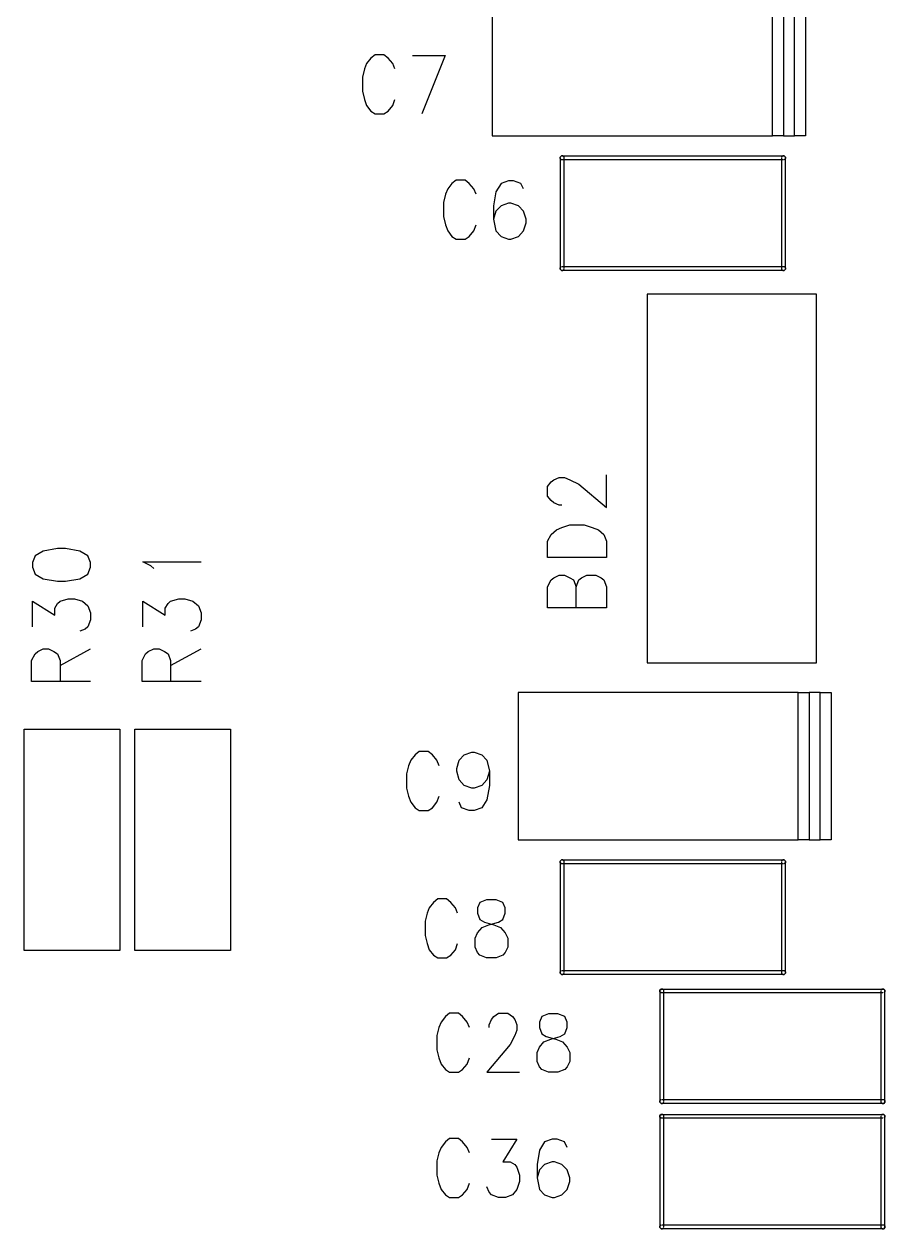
# Model space of a CAD drawing. Extents: x 295 to 953, y 10 to 290.
# Drawn here: x 659.98 to 683.33, y 192.85 to 225.53 of the extents above; entities that cross this region are included whole.
import ezdxf

# ---------------------------------------------------------------- set-up
doc = ezdxf.new("R2010")
doc.units = 0
doc.header["$LTSCALE"] = 5
doc.header["$MEASUREMENT"] = 0
doc.layers.add('22_S-SILK_GBR', color=12, linetype='CONTINUOUS')

msp = doc.modelspace()

# ---------------------------------------------------------------- linework, layer by layer
at = {"layer": '22_S-SILK_GBR', "color": 7}
for p, q in [((672.678, 226.5), (672.678, 222.5)), ((680.278, 222.5), (680.278, 226.5)), ((680.578, 226.5), (680.578, 222.5)), ((680.878, 222.5), (680.878, 226.5)), ((681.178, 226.5), (681.178, 222.5)), ((669.386, 224.604), (669.27, 224.458)), ((669.5, 224.7), (669.386, 224.604)), ((669.74, 224.7), (669.5, 224.7)), ((669.854, 224.604), (669.74, 224.7)), ((669.978, 224.458), (669.854, 224.604)), ((670.516, 224.676), (671.4, 224.676)), ((671.4, 224.676), (670.764, 223.1)), ((669.21, 224.312), (669.156, 224.094)), ((669.27, 224.458), (669.21, 224.312)), ((670.04, 224.312), (669.978, 224.458)), ((669.156, 224.094), (669.156, 223.706)), ((669.156, 223.706), (669.21, 223.488)), ((669.21, 223.488), (669.27, 223.318)), ((669.27, 223.318), (669.386, 223.172)), ((669.854, 223.172), (669.978, 223.318)), ((669.978, 223.318), (670.04, 223.488)), ((669.386, 223.172), (669.5, 223.1)), ((669.5, 223.1), (669.74, 223.1)), ((669.74, 223.1), (669.854, 223.172)), ((672.678, 222.5), (680.278, 222.5)), ((680.578, 222.5), (680.278, 222.5)), ((680.578, 222.5), (680.878, 222.5)), ((681.178, 222.5), (680.878, 222.5)), ((674.524, 221.92), (674.558, 221.954)), ((674.558, 221.954), (674.524, 221.92)), ((674.598, 221.954), (674.558, 221.954)), ((674.578, 221.954), (680.578, 221.954)), ((674.632, 221.92), (674.598, 221.954)), ((680.558, 221.954), (680.524, 221.92)), ((680.598, 221.954), (680.558, 221.954)), ((680.578, 221.954), (680.598, 221.954)), ((680.632, 221.92), (680.598, 221.954)), ((680.598, 221.954), (680.632, 221.92)), ((674.524, 221.88), (674.524, 221.92)), ((674.524, 221.9), (674.524, 218.9)), ((674.558, 221.846), (674.524, 221.88)), ((674.578, 221.846), (674.558, 221.846)), ((680.578, 221.846), (674.578, 221.846)), ((674.632, 221.9), (674.632, 221.92)), ((674.632, 218.9), (674.632, 221.9)), ((680.524, 221.9), (680.524, 218.9)), ((680.632, 221.88), (680.598, 221.846)), ((680.632, 221.9), (680.632, 221.92)), ((680.632, 221.92), (680.632, 221.88)), ((680.632, 218.9), (680.632, 221.9)), ((671.7, 221.3), (671.586, 221.204)), ((671.94, 221.3), (671.7, 221.3)), ((672.054, 221.204), (671.94, 221.3)), ((673.122, 221.276), (672.92, 221.204)), ((673.256, 221.276), (673.122, 221.276)), ((673.458, 221.204), (673.256, 221.276)), ((671.47, 221.058), (671.41, 220.912)), ((671.586, 221.204), (671.47, 221.058)), ((672.178, 221.058), (672.054, 221.204)), ((672.24, 220.912), (672.178, 221.058)), ((672.778, 220.984), (672.716, 220.596)), ((672.92, 221.204), (672.778, 220.984)), ((673.53, 221.058), (673.458, 221.204)), ((671.41, 220.912), (671.356, 220.694)), ((671.356, 220.694), (671.356, 220.306)), ((673.122, 220.67), (672.92, 220.596)), ((673.184, 220.67), (673.122, 220.67)), ((673.388, 220.596), (673.184, 220.67)), ((671.356, 220.306), (671.41, 220.088)), ((672.716, 220.596), (672.716, 220.234)), ((672.778, 220.452), (672.716, 220.234)), ((672.92, 220.596), (672.778, 220.452)), ((673.53, 220.452), (673.388, 220.596)), ((673.6, 220.234), (673.53, 220.452)), ((671.41, 220.088), (671.47, 219.918)), ((672.178, 219.918), (672.24, 220.088)), ((672.716, 220.234), (672.778, 219.918)), ((673.53, 219.918), (673.6, 220.136)), ((673.6, 220.136), (673.6, 220.234)), ((671.47, 219.918), (671.586, 219.772)), ((671.586, 219.772), (671.7, 219.7)), ((671.7, 219.7), (671.94, 219.7)), ((671.94, 219.7), (672.054, 219.772)), ((672.054, 219.772), (672.178, 219.918)), ((672.778, 219.918), (672.92, 219.772)), ((672.92, 219.772), (673.122, 219.7)), ((673.122, 219.7), (673.184, 219.7)), ((673.184, 219.7), (673.388, 219.772)), ((673.388, 219.772), (673.53, 219.918)), ((674.524, 218.92), (674.558, 218.954)), ((674.524, 218.88), (674.524, 218.92)), ((674.524, 218.9), (674.524, 218.88)), ((674.524, 218.88), (674.558, 218.846)), ((674.558, 218.846), (674.524, 218.88)), ((674.558, 218.846), (674.598, 218.846)), ((674.578, 218.846), (674.558, 218.846)), ((674.578, 218.954), (680.578, 218.954)), ((680.578, 218.846), (674.578, 218.846)), ((674.598, 218.846), (674.632, 218.88)), ((680.524, 218.9), (680.524, 218.88)), ((680.524, 218.88), (680.558, 218.846)), ((680.558, 218.846), (680.598, 218.846)), ((680.578, 218.954), (680.598, 218.954)), ((680.598, 218.954), (680.632, 218.92)), ((680.598, 218.846), (680.632, 218.88)), ((680.632, 218.88), (680.598, 218.846)), ((680.632, 218.92), (680.632, 218.88)), ((676.878, 218.2), (676.878, 208.2)), ((681.478, 218.2), (676.878, 218.2)), ((681.478, 208.2), (681.478, 218.2)), ((674.178, 212.984), (674.274, 213.108)), ((674.274, 213.108), (674.348, 213.17)), ((674.348, 213.17), (674.494, 213.232)), ((674.494, 213.232), (674.638, 213.232)), ((674.638, 213.232), (674.784, 213.17)), ((674.784, 213.17), (675.026, 213.046)), ((675.778, 212.418), (675.778, 213.302)), ((674.178, 212.728), (674.178, 212.984)), ((675.026, 213.046), (675.778, 212.418)), ((674.274, 212.604), (674.178, 212.728)), ((674.348, 212.542), (674.274, 212.604)), ((674.494, 212.48), (674.348, 212.542)), ((674.566, 212.48), (674.494, 212.48)), ((674.274, 211.686), (674.42, 211.81)), ((674.42, 211.81), (674.566, 211.872)), ((674.566, 211.872), (674.784, 211.942)), ((674.784, 211.942), (675.172, 211.942)), ((675.172, 211.942), (675.39, 211.872)), ((675.39, 211.872), (675.56, 211.81)), ((675.56, 211.81), (675.706, 211.686)), ((674.178, 211.5), (674.274, 211.686)), ((674.178, 211.058), (674.178, 211.5)), ((675.706, 211.686), (675.778, 211.5)), ((675.778, 211.5), (675.778, 211.058)), ((660.494, 211.232), (660.274, 211.108)), ((660.882, 211.302), (660.494, 211.232)), ((661.1, 211.302), (660.882, 211.302)), ((661.488, 211.232), (661.1, 211.302)), ((661.706, 211.108), (661.488, 211.232)), ((660.274, 211.108), (660.202, 210.922)), ((660.202, 210.922), (660.202, 210.798)), ((661.778, 210.922), (661.706, 211.108)), ((661.778, 210.798), (661.778, 210.922)), ((663.42, 210.834), (663.202, 210.94)), ((663.202, 210.94), (664.778, 210.94)), ((663.494, 210.762), (663.42, 210.834)), ((675.778, 211.058), (674.178, 211.058)), ((660.202, 210.798), (660.274, 210.604)), ((660.274, 210.604), (660.494, 210.48)), ((661.488, 210.48), (661.706, 210.604)), ((661.706, 210.604), (661.778, 210.798)), ((674.274, 210.45), (674.348, 210.512)), ((674.348, 210.512), (674.494, 210.582)), ((674.494, 210.582), (674.638, 210.582)), ((674.638, 210.582), (674.784, 210.512)), ((674.784, 210.512), (674.882, 210.45)), ((675.026, 210.45), (675.1, 210.512)), ((675.1, 210.512), (675.244, 210.582)), ((675.244, 210.582), (675.488, 210.582)), ((675.488, 210.582), (675.632, 210.512)), ((675.632, 210.512), (675.706, 210.45)), ((660.494, 210.48), (660.882, 210.418)), ((660.882, 210.418), (661.1, 210.418)), ((661.1, 210.418), (661.488, 210.48)), ((674.178, 210.264), (674.274, 210.45)), ((674.178, 209.698), (674.178, 210.264)), ((674.882, 210.45), (674.954, 210.264)), ((674.954, 210.264), (675.026, 210.45)), ((674.954, 209.698), (674.954, 210.264)), ((675.706, 210.45), (675.778, 210.264)), ((675.778, 210.264), (675.778, 209.698)), ((660.202, 209.182), (660.202, 209.872)), ((660.202, 209.872), (660.808, 209.492)), ((660.882, 209.81), (660.954, 209.872)), ((660.954, 209.872), (661.172, 209.942)), ((661.172, 209.942), (661.342, 209.942)), ((661.342, 209.942), (661.56, 209.872)), ((661.56, 209.872), (661.706, 209.748)), ((663.202, 209.182), (663.202, 209.872)), ((663.202, 209.872), (663.808, 209.492)), ((663.882, 209.81), (663.954, 209.872)), ((663.954, 209.872), (664.172, 209.942)), ((664.172, 209.942), (664.342, 209.942)), ((664.342, 209.942), (664.56, 209.872)), ((664.56, 209.872), (664.706, 209.748)), ((660.808, 209.686), (660.882, 209.81)), ((660.808, 209.492), (660.808, 209.686)), ((661.706, 209.748), (661.778, 209.562)), ((661.778, 209.562), (661.778, 209.368)), ((663.808, 209.686), (663.882, 209.81)), ((663.808, 209.492), (663.808, 209.686)), ((664.706, 209.748), (664.778, 209.562)), ((664.778, 209.562), (664.778, 209.368)), ((675.778, 209.698), (674.178, 209.698)), ((661.706, 209.182), (661.632, 209.12)), ((661.778, 209.368), (661.706, 209.182)), ((664.706, 209.182), (664.632, 209.12)), ((664.778, 209.368), (664.706, 209.182)), ((661.632, 209.12), (661.488, 209.058)), ((664.632, 209.12), (664.488, 209.058)), ((660.348, 208.512), (660.494, 208.582)), ((660.494, 208.582), (660.638, 208.582)), ((660.638, 208.582), (660.784, 208.512)), ((660.954, 208.132), (661.778, 208.582)), ((663.348, 208.512), (663.494, 208.582)), ((663.494, 208.582), (663.638, 208.582)), ((663.638, 208.582), (663.784, 208.512)), ((663.954, 208.132), (664.778, 208.582)), ((660.178, 208.264), (660.274, 208.45)), ((660.178, 207.698), (660.178, 208.264)), ((660.274, 208.45), (660.348, 208.512)), ((660.784, 208.512), (660.882, 208.45)), ((660.882, 208.45), (660.954, 208.264)), ((660.954, 208.264), (660.954, 207.698)), ((663.178, 208.264), (663.274, 208.45)), ((663.178, 207.698), (663.178, 208.264)), ((663.274, 208.45), (663.348, 208.512)), ((663.784, 208.512), (663.882, 208.45)), ((663.882, 208.45), (663.954, 208.264)), ((663.954, 208.264), (663.954, 207.698)), ((676.878, 208.2), (681.478, 208.2)), ((661.778, 207.698), (660.178, 207.698)), ((664.778, 207.698), (663.178, 207.698)), ((680.978, 207.4), (673.378, 207.4)), ((673.378, 207.4), (673.378, 203.4)), ((680.978, 203.4), (680.978, 207.4)), ((680.978, 207.4), (681.278, 207.4)), ((681.278, 207.4), (681.278, 203.4)), ((681.578, 207.4), (681.278, 207.4)), ((681.578, 203.4), (681.578, 207.4)), ((681.578, 207.4), (681.878, 207.4)), ((681.878, 207.4), (681.878, 203.4)), ((659.978, 200.4), (659.978, 206.4)), ((659.978, 206.4), (662.578, 206.4)), ((662.578, 206.4), (662.578, 200.4)), ((662.978, 200.4), (662.978, 206.4)), ((662.978, 206.4), (665.578, 206.4)), ((665.578, 206.4), (665.578, 200.4)), ((670.586, 205.704), (670.47, 205.558)), ((670.7, 205.8), (670.586, 205.704)), ((670.94, 205.8), (670.7, 205.8)), ((671.054, 205.704), (670.94, 205.8)), ((671.178, 205.558), (671.054, 205.704)), ((671.778, 205.558), (671.92, 205.704)), ((671.92, 205.704), (672.122, 205.776)), ((672.122, 205.776), (672.184, 205.776)), ((672.184, 205.776), (672.396, 205.704)), ((672.396, 205.704), (672.53, 205.558)), ((670.41, 205.412), (670.356, 205.194)), ((670.47, 205.558), (670.41, 205.412)), ((671.24, 205.412), (671.178, 205.558)), ((671.716, 205.34), (671.778, 205.558)), ((671.716, 205.266), (671.716, 205.34)), ((671.778, 205.024), (671.716, 205.266)), ((672.53, 205.558), (672.6, 205.266)), ((672.6, 205.266), (672.53, 205.024)), ((672.6, 205.266), (672.6, 204.878)), ((670.356, 205.194), (670.356, 204.806)), ((671.92, 204.878), (671.778, 205.024)), ((672.53, 205.024), (672.396, 204.878)), ((670.356, 204.806), (670.41, 204.588)), ((672.122, 204.806), (671.92, 204.878)), ((672.184, 204.806), (672.122, 204.806)), ((672.396, 204.878), (672.184, 204.806)), ((672.6, 204.878), (672.53, 204.49)), ((670.41, 204.588), (670.47, 204.418)), ((670.47, 204.418), (670.586, 204.272)), ((671.054, 204.272), (671.178, 204.418)), ((671.178, 204.418), (671.24, 204.588)), ((671.848, 204.272), (671.778, 204.418)), ((672.53, 204.49), (672.396, 204.272)), ((670.586, 204.272), (670.7, 204.2)), ((670.7, 204.2), (670.94, 204.2)), ((670.94, 204.2), (671.054, 204.272)), ((672.052, 204.2), (671.848, 204.272)), ((672.184, 204.2), (672.052, 204.2)), ((672.396, 204.272), (672.184, 204.2)), ((673.378, 203.4), (680.978, 203.4)), ((681.278, 203.4), (680.978, 203.4)), ((681.278, 203.4), (681.578, 203.4)), ((681.878, 203.4), (681.578, 203.4)), ((674.524, 202.82), (674.558, 202.854)), ((674.558, 202.854), (674.524, 202.82)), ((674.524, 202.78), (674.524, 202.82)), ((674.524, 202.8), (674.524, 199.8)), ((674.558, 202.746), (674.524, 202.78)), ((674.598, 202.854), (674.558, 202.854)), ((674.578, 202.746), (674.558, 202.746)), ((674.578, 202.854), (680.578, 202.854)), ((680.578, 202.746), (674.578, 202.746)), ((674.632, 202.82), (674.598, 202.854)), ((674.632, 202.8), (674.632, 202.82)), ((674.632, 199.8), (674.632, 202.8)), ((680.558, 202.854), (680.524, 202.82)), ((680.524, 202.8), (680.524, 199.8)), ((680.598, 202.854), (680.558, 202.854)), ((680.578, 202.854), (680.598, 202.854)), ((680.632, 202.82), (680.598, 202.854)), ((680.598, 202.854), (680.632, 202.82)), ((680.632, 202.78), (680.598, 202.746)), ((680.632, 202.8), (680.632, 202.82)), ((680.632, 202.82), (680.632, 202.78)), ((680.632, 199.8), (680.632, 202.8)), ((671.086, 201.704), (670.97, 201.558)), ((671.2, 201.8), (671.086, 201.704)), ((671.44, 201.8), (671.2, 201.8)), ((671.554, 201.704), (671.44, 201.8)), ((671.678, 201.558), (671.554, 201.704)), ((672.34, 201.704), (672.278, 201.558)), ((672.526, 201.776), (672.34, 201.704)), ((672.782, 201.776), (672.526, 201.776)), ((672.968, 201.704), (672.782, 201.776)), ((673.03, 201.558), (672.968, 201.704)), ((670.91, 201.412), (670.856, 201.194)), ((670.97, 201.558), (670.91, 201.412)), ((671.74, 201.412), (671.678, 201.558)), ((672.278, 201.558), (672.278, 201.412)), ((672.278, 201.412), (672.34, 201.242)), ((672.968, 201.242), (673.03, 201.412)), ((673.03, 201.412), (673.03, 201.558)), ((670.856, 201.194), (670.856, 200.806)), ((672.278, 200.878), (672.402, 201.024)), ((672.34, 201.242), (672.464, 201.17)), ((672.402, 201.024), (672.588, 201.096)), ((672.464, 201.17), (672.72, 201.096)), ((672.588, 201.096), (672.844, 201.17)), ((672.72, 201.096), (672.906, 201.024)), ((672.844, 201.17), (672.968, 201.242)), ((672.906, 201.024), (673.03, 200.878)), ((670.856, 200.806), (670.91, 200.588)), ((672.216, 200.734), (672.278, 200.878)), ((672.216, 200.49), (672.216, 200.734)), ((673.03, 200.878), (673.1, 200.734)), ((673.1, 200.734), (673.1, 200.49)), ((662.578, 200.4), (659.978, 200.4)), ((665.578, 200.4), (662.978, 200.4)), ((670.91, 200.588), (670.97, 200.418)), ((670.97, 200.418), (671.086, 200.272)), ((671.554, 200.272), (671.678, 200.418)), ((671.678, 200.418), (671.74, 200.588)), ((672.278, 200.346), (672.216, 200.49)), ((673.1, 200.49), (673.03, 200.346)), ((671.086, 200.272), (671.2, 200.2)), ((671.2, 200.2), (671.44, 200.2)), ((671.44, 200.2), (671.554, 200.272)), ((672.34, 200.272), (672.278, 200.346)), ((672.526, 200.2), (672.34, 200.272)), ((672.782, 200.2), (672.526, 200.2)), ((672.968, 200.272), (672.782, 200.2)), ((673.03, 200.346), (672.968, 200.272)), ((674.524, 199.82), (674.558, 199.854)), ((674.524, 199.78), (674.524, 199.82)), ((674.524, 199.8), (674.524, 199.78)), ((674.524, 199.78), (674.558, 199.746)), ((674.558, 199.746), (674.524, 199.78)), ((674.558, 199.746), (674.598, 199.746)), ((674.578, 199.746), (674.558, 199.746)), ((674.578, 199.854), (680.578, 199.854)), ((680.578, 199.746), (674.578, 199.746)), ((674.598, 199.746), (674.632, 199.78)), ((680.524, 199.8), (680.524, 199.78)), ((680.524, 199.78), (680.558, 199.746)), ((680.558, 199.746), (680.598, 199.746)), ((680.578, 199.854), (680.598, 199.854)), ((680.598, 199.854), (680.632, 199.82)), ((680.598, 199.746), (680.632, 199.78)), ((680.632, 199.78), (680.598, 199.746)), ((680.632, 199.82), (680.632, 199.78)), ((677.258, 199.354), (677.224, 199.32)), ((677.224, 199.32), (677.258, 199.354)), ((677.224, 199.28), (677.224, 199.32)), ((677.224, 199.3), (677.224, 196.3)), ((677.258, 199.246), (677.224, 199.28)), ((677.298, 199.354), (677.258, 199.354)), ((677.278, 199.246), (677.258, 199.246)), ((677.278, 199.354), (683.278, 199.354)), ((683.278, 199.246), (677.278, 199.246)), ((677.332, 199.32), (677.298, 199.354)), ((677.332, 199.3), (677.332, 199.32)), ((677.332, 196.3), (677.332, 199.3)), ((683.258, 199.354), (683.224, 199.32)), ((683.224, 199.3), (683.224, 196.3)), ((683.298, 199.354), (683.258, 199.354)), ((683.278, 199.354), (683.298, 199.354)), ((683.332, 199.32), (683.298, 199.354)), ((683.298, 199.354), (683.332, 199.32)), ((683.332, 199.28), (683.298, 199.246)), ((683.332, 199.3), (683.332, 199.32)), ((683.332, 199.32), (683.332, 199.28)), ((683.332, 196.3), (683.332, 199.3)), ((671.29, 198.458), (671.23, 198.312)), ((671.406, 198.604), (671.29, 198.458)), ((671.52, 198.7), (671.406, 198.604)), ((671.76, 198.7), (671.52, 198.7)), ((671.874, 198.604), (671.76, 198.7)), ((671.998, 198.458), (671.874, 198.604)), ((672.06, 198.312), (671.998, 198.458)), ((672.598, 198.384), (672.66, 198.53)), ((672.66, 198.53), (672.722, 198.604)), ((672.722, 198.604), (672.846, 198.7)), ((672.846, 198.7), (673.102, 198.7)), ((673.102, 198.7), (673.226, 198.604)), ((673.226, 198.604), (673.288, 198.53)), ((673.288, 198.53), (673.35, 198.384)), ((674.02, 198.604), (673.958, 198.458)), ((673.958, 198.458), (673.958, 198.312)), ((674.206, 198.676), (674.02, 198.604)), ((674.462, 198.676), (674.206, 198.676)), ((674.648, 198.604), (674.462, 198.676)), ((674.71, 198.458), (674.648, 198.604)), ((674.71, 198.312), (674.71, 198.458)), ((671.23, 198.312), (671.176, 198.094)), ((671.176, 198.094), (671.176, 197.706)), ((672.598, 198.312), (672.598, 198.384)), ((673.288, 198.094), (673.164, 197.852)), ((673.35, 198.24), (673.288, 198.094)), ((673.35, 198.384), (673.35, 198.24)), ((673.958, 198.312), (674.02, 198.142)), ((674.02, 198.142), (674.144, 198.07)), ((674.144, 198.07), (674.4, 197.996)), ((674.268, 197.996), (674.524, 198.07)), ((674.524, 198.07), (674.648, 198.142)), ((674.648, 198.142), (674.71, 198.312)), ((673.164, 197.852), (672.536, 197.1)), ((673.896, 197.634), (673.958, 197.778)), ((673.958, 197.778), (674.082, 197.924)), ((674.082, 197.924), (674.268, 197.996)), ((674.4, 197.996), (674.586, 197.924)), ((674.586, 197.924), (674.71, 197.778)), ((674.71, 197.778), (674.78, 197.634)), ((671.176, 197.706), (671.23, 197.488)), ((671.23, 197.488), (671.29, 197.318)), ((671.998, 197.318), (672.06, 197.488)), ((673.896, 197.39), (673.896, 197.634)), ((674.78, 197.634), (674.78, 197.39)), ((671.29, 197.318), (671.406, 197.172)), ((671.406, 197.172), (671.52, 197.1)), ((671.52, 197.1), (671.76, 197.1)), ((671.76, 197.1), (671.874, 197.172)), ((671.874, 197.172), (671.998, 197.318)), ((672.536, 197.1), (673.42, 197.1)), ((673.958, 197.246), (673.896, 197.39)), ((674.02, 197.172), (673.958, 197.246)), ((674.206, 197.1), (674.02, 197.172)), ((674.462, 197.1), (674.206, 197.1)), ((674.648, 197.172), (674.462, 197.1)), ((674.71, 197.246), (674.648, 197.172)), ((674.78, 197.39), (674.71, 197.246)), ((677.224, 196.32), (677.258, 196.354)), ((677.224, 196.28), (677.224, 196.32)), ((677.224, 196.3), (677.224, 196.28)), ((677.224, 196.28), (677.258, 196.246)), ((677.258, 196.246), (677.224, 196.28)), ((677.258, 196.246), (677.298, 196.246)), ((677.278, 196.246), (677.258, 196.246)), ((677.278, 196.354), (683.278, 196.354)), ((683.278, 196.246), (677.278, 196.246)), ((677.298, 196.246), (677.332, 196.28)), ((683.224, 196.3), (683.224, 196.28)), ((683.224, 196.28), (683.258, 196.246)), ((683.258, 196.246), (683.298, 196.246)), ((683.278, 196.354), (683.298, 196.354)), ((683.298, 196.354), (683.332, 196.32)), ((683.332, 196.28), (683.298, 196.246)), ((683.298, 196.246), (683.332, 196.28)), ((683.332, 196.32), (683.332, 196.28)), ((677.258, 195.954), (677.224, 195.92)), ((677.224, 195.92), (677.258, 195.954)), ((677.224, 195.88), (677.224, 195.92)), ((677.224, 195.9), (677.224, 192.9)), ((677.258, 195.846), (677.224, 195.88)), ((677.298, 195.954), (677.258, 195.954)), ((677.278, 195.846), (677.258, 195.846)), ((677.278, 195.954), (683.278, 195.954)), ((683.278, 195.846), (677.278, 195.846)), ((677.332, 195.92), (677.298, 195.954)), ((677.332, 195.9), (677.332, 195.92)), ((677.332, 192.9), (677.332, 195.9)), ((683.258, 195.954), (683.224, 195.92)), ((683.224, 195.9), (683.224, 192.9)), ((683.298, 195.954), (683.258, 195.954)), ((683.278, 195.954), (683.298, 195.954)), ((683.332, 195.92), (683.298, 195.954)), ((683.298, 195.954), (683.332, 195.92)), ((683.332, 195.88), (683.298, 195.846)), ((683.332, 195.9), (683.332, 195.92)), ((683.332, 195.92), (683.332, 195.88)), ((683.332, 192.9), (683.332, 195.9)), ((671.406, 195.204), (671.29, 195.058)), ((671.52, 195.3), (671.406, 195.204)), ((671.76, 195.3), (671.52, 195.3)), ((671.874, 195.204), (671.76, 195.3)), ((671.998, 195.058), (671.874, 195.204)), ((672.66, 195.276), (673.35, 195.276)), ((673.35, 195.276), (672.97, 194.67)), ((674.1, 195.204), (673.958, 194.984)), ((674.302, 195.276), (674.1, 195.204)), ((674.436, 195.276), (674.302, 195.276)), ((674.638, 195.204), (674.436, 195.276)), ((674.71, 195.058), (674.638, 195.204)), ((671.23, 194.912), (671.176, 194.694)), ((671.29, 195.058), (671.23, 194.912)), ((672.06, 194.912), (671.998, 195.058)), ((673.958, 194.984), (673.896, 194.596)), ((671.176, 194.694), (671.176, 194.306)), ((672.97, 194.67), (673.164, 194.67)), ((673.164, 194.67), (673.288, 194.596)), ((673.288, 194.596), (673.35, 194.524)), ((673.35, 194.524), (673.42, 194.306)), ((673.896, 194.596), (673.896, 194.234)), ((674.1, 194.596), (673.958, 194.452)), ((674.302, 194.67), (674.1, 194.596)), ((674.364, 194.67), (674.302, 194.67)), ((674.568, 194.596), (674.364, 194.67)), ((674.71, 194.452), (674.568, 194.596)), ((671.176, 194.306), (671.23, 194.088)), ((673.42, 194.306), (673.42, 194.136)), ((673.958, 194.452), (673.896, 194.234)), ((673.896, 194.234), (673.958, 193.918)), ((674.78, 194.234), (674.71, 194.452)), ((674.78, 194.136), (674.78, 194.234)), ((671.23, 194.088), (671.29, 193.918)), ((671.29, 193.918), (671.406, 193.772)), ((671.874, 193.772), (671.998, 193.918)), ((671.998, 193.918), (672.06, 194.088)), ((672.598, 193.846), (672.536, 193.99)), ((672.66, 193.772), (672.598, 193.846)), ((673.35, 193.918), (673.226, 193.772)), ((673.42, 194.136), (673.35, 193.918)), ((673.958, 193.918), (674.1, 193.772)), ((674.568, 193.772), (674.71, 193.918)), ((674.71, 193.918), (674.78, 194.136)), ((671.406, 193.772), (671.52, 193.7)), ((671.52, 193.7), (671.76, 193.7)), ((671.76, 193.7), (671.874, 193.772)), ((672.846, 193.7), (672.66, 193.772)), ((673.04, 193.7), (672.846, 193.7)), ((673.226, 193.772), (673.04, 193.7)), ((674.1, 193.772), (674.302, 193.7)), ((674.302, 193.7), (674.364, 193.7)), ((674.364, 193.7), (674.568, 193.772)), ((677.224, 192.92), (677.258, 192.954)), ((677.224, 192.88), (677.224, 192.92)), ((677.224, 192.9), (677.224, 192.88)), ((677.224, 192.88), (677.258, 192.846)), ((677.258, 192.846), (677.224, 192.88)), ((677.258, 192.846), (677.298, 192.846)), ((677.278, 192.846), (677.258, 192.846)), ((677.278, 192.954), (683.278, 192.954)), ((683.278, 192.846), (677.278, 192.846)), ((677.298, 192.846), (677.332, 192.88)), ((683.224, 192.9), (683.224, 192.88)), ((683.224, 192.88), (683.258, 192.846)), ((683.258, 192.846), (683.298, 192.846)), ((683.278, 192.954), (683.298, 192.954)), ((683.298, 192.954), (683.332, 192.92)), ((683.332, 192.88), (683.298, 192.846)), ((683.298, 192.846), (683.332, 192.88)), ((683.332, 192.92), (683.332, 192.88))]:
    msp.add_line(p, q, dxfattribs=at)

doc.saveas('drawing.dxf')
